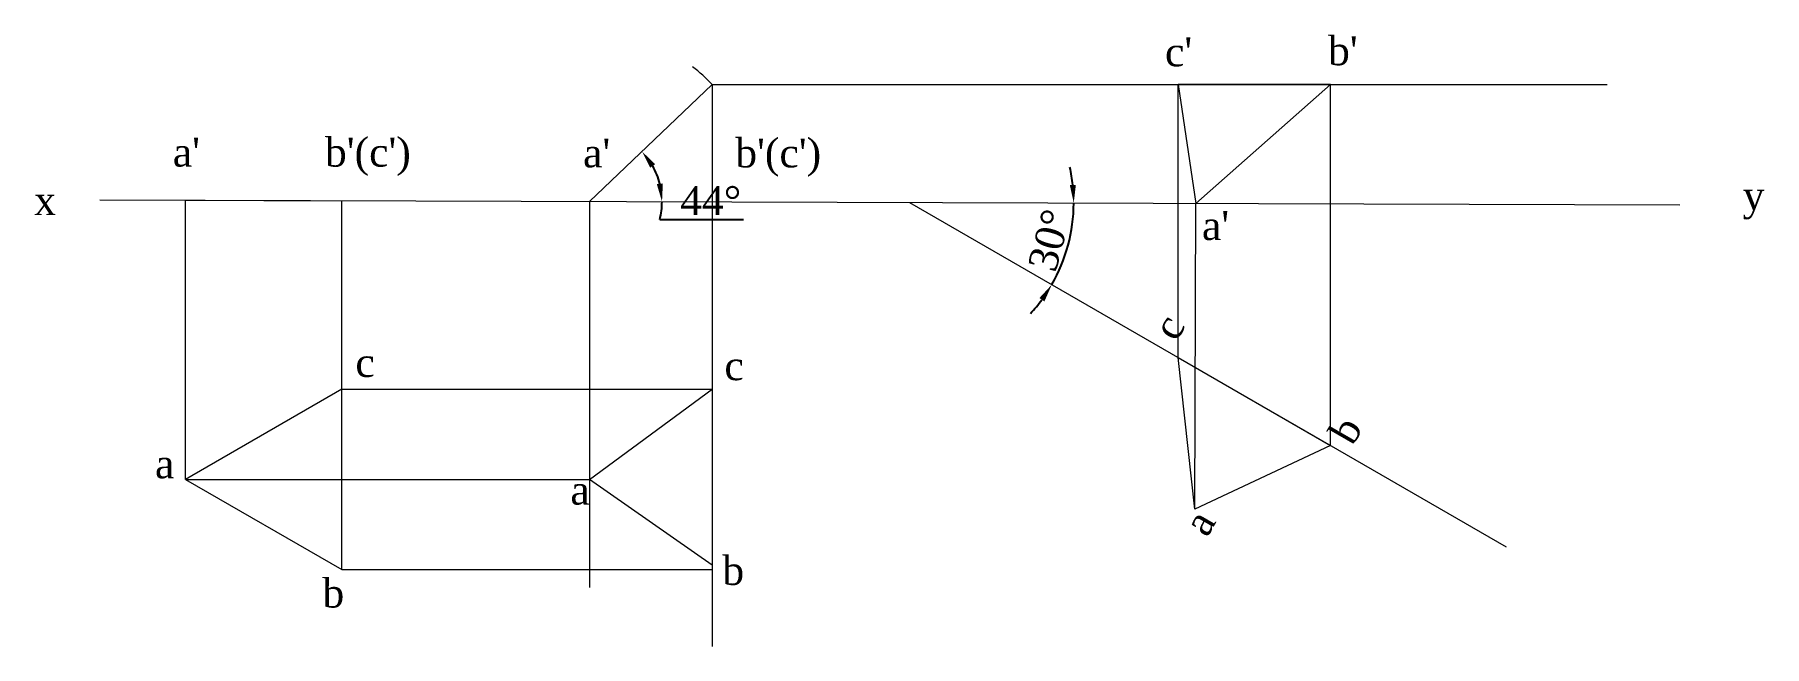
# Paper-space layout 'Layout16' of a CAD drawing. Header units: millimetres. Extents: x 14 to 254, y 31 to 115.
import ezdxf

# ---------------------------------------------------------------- set-up
doc = ezdxf.new("R2010")
doc.units = ezdxf.units.MM
doc.layers.add('PROJECTION LINE', color=5, linetype='Continuous', lineweight=5)
doc.layers.add('XY LINE', color=1, linetype='Continuous', lineweight=15)
doc.styles.get("Standard").update_dxf_attribs({"font": 'times.ttf', "height": 4})
doc.dimstyles.new('ISO-25', dxfattribs={"dimtxt": 4, "dimasz": 2.5, "dimexe": 1.25, "dimexo": 0.625, "dimtad": 1, "dimtoh": 1, "dimtxsty": 'Standard', "dimcen": 2.5, "dimadec": 0, "dimazin": 0, "dimtfac": 1, "dimtmove": 0, "dimatfit": 3, "dimfxl": 1, "dimarcsym": 0})

# ---------------------------------------------------------------- blocks, each defined once
blk = doc.blocks.new('*D61')
at = {"layer": 'Defpoints', "color": 0, "transparency": 16777216}
for p in [(107.74, 108.53), (99.52, 97.2), (22.88, 92.53), (90.72, 92.32), (241.78, 91.84)]:
    blk.add_point(p, dxfattribs=at)
at = {"layer": 'PROJECTION LINE', "color": 0, "lineweight": -2, "transparency": 16777216}
blk.add_line((100.46, 89.81), (112.08, 89.81), dxfattribs=at)
for start, end in [(14.0949, 29.3235), (345.5399, 359.8174)]:
    blk.add_arc((90.72, 92.32), 10.06, start, end, dxfattribs=at)
at = {"layer": 'PROJECTION LINE', "color": 0, "transparency": 16777216}
for points in [[(99.15, 97), (99.83, 97.49), (98, 99.25)], [(100.89, 94.82), (100.06, 94.72), (100.78, 92.29)]]:
    blk.add_solid(points, dxfattribs=at)
at = {"layer": 'PROJECTION LINE', "color": 0, "transparency": 16777216, "insert": (107.52, 92.43), "char_height": 4, "attachment_point": 5}
blk.add_mtext('44°', dxfattribs=at)
blk = doc.blocks.new('*D62')
at = {"layer": 'Defpoints', "color": 0, "transparency": 16777216}
for p in [(22.88, 92.53), (135.07, 92.18), (241.78, 91.84), (156.44, 84.37), (217.72, 44.46)]:
    blk.add_point(p, dxfattribs=at)
at = {"layer": 'PROJECTION LINE', "color": 0, "lineweight": -2, "transparency": 16777216}
for start, end in [(6.117, 12.4167), (330, 359.8174), (317.4008, 323.7004)]:
    blk.add_arc((135.07, 92.18), 22.75, start, end, dxfattribs=at)
at = {"layer": 'PROJECTION LINE', "color": 0, "transparency": 16777216}
for points in [[(158.11, 94.62), (157.28, 94.58), (157.82, 92.1)], [(153.06, 78.94), (153.76, 78.48), (154.78, 80.8)]]:
    blk.add_solid(points, dxfattribs=at)
at = {"layer": 'PROJECTION LINE', "color": 0, "transparency": 16777216, "insert": (154.47, 86.95), "char_height": 4, "attachment_point": 5, "rotation": 74.9087}
blk.add_mtext('30°', dxfattribs=at)

psp = doc.layouts.new('Layout16')

# ---------------------------------------------------------------- linework, layer by layer
at = {"layer": 'PROJECTION LINE'}
for p, q in [((107.742, 108.528), (90.72, 92.318)), ((107.742, 108.528), (107.742, 41.938)), ((107.742, 108.528), (231.698, 108.528)), ((172.273, 70.7), (172.273, 108.528)), ((172.273, 108.528), (174.723, 92.05)), ((193.387, 108.528), (172.273, 108.528)), ((174.723, 92.05), (193.387, 108.528)), ((193.387, 58.51), (193.387, 108.528)), ((34.749, 53.818), (34.749, 92.496)), ((34.749, 92.496), (56.399, 92.427)), ((56.399, 41.318), (56.399, 92.427)), ((90.72, 92.318), (90.72, 38.824)), ((135.074, 92.177), (217.722, 44.46)), ((174.588, 49.708), (174.723, 92.05)), ((174.588, 49.708), (172.273, 70.7)), ((172.273, 70.7), (193.387, 58.51)), ((56.399, 66.318), (107.742, 66.318)), ((90.72, 53.818), (107.742, 66.318)), ((107.742, 66.318), (107.742, 41.938)), ((193.387, 58.51), (174.588, 49.708)), ((34.749, 53.818), (90.72, 53.818)), ((107.742, 41.938), (90.72, 53.818)), ((56.399, 41.318), (107.742, 41.318)), ((107.742, 41.938), (107.742, 30.68))]:
    psp.add_line(p, q, dxfattribs=at)
psp.add_lwpolyline([(56.399, 41.318), (56.399, 66.318), (34.749, 53.818)], close=True, dxfattribs=at)
psp.add_arc((90.72, 92.318), 23.506, 43.60106, 52.59392, dxfattribs=at)
at = {"layer": 'XY LINE'}
psp.add_line((22.879, 92.534), (241.778, 91.837), dxfattribs=at)

# ---------------------------------------------------------------- texts
at = {"layer": 'PROJECTION LINE'}
for s, p in [("c'", (170.461, 111.049)), ("b'", (193.048, 111.199)), ("a'", (32.997, 97.15)), ("b'(c')", (54.08, 97.15)), ("a'", (89.841, 97.043)), ("b'(c')", (110.924, 97.043)), ("a'", (175.581, 86.979)), ('c', (58.297, 68.013)), ('c', (109.421, 67.568)), ('a', (30.537, 53.971)), ('a', (88.082, 50.322)), ('b ', (109.135, 39.197)), ('b', (53.729, 36.067))]:
    psp.add_text(s, height=4, dxfattribs=at).set_placement(p)
for s, p in [('c', (172.03, 72.778)), ('b ', (196.457, 58.346)), ('a', (176.296, 45.675))]:
    psp.add_text(s, height=4, rotation=60, dxfattribs=at).set_placement(p)
at = {"layer": 'XY LINE'}
for s, p in [('y', (250.506, 91.139)), ('x', (13.801, 90.442))]:
    psp.add_text(s, height=4, dxfattribs=at).set_placement(p)

# ---------------------------------------------------------------- dimensions: what is measured, and where the dimension line sits
at = {"layer": 'PROJECTION LINE'}
for base, line1, line2, picture, middle in [((99.517, 97.196), ((22.879, 92.534), (241.778, 91.837)), ((107.742, 108.528), (90.72, 92.318)), '*D61', (107.52, 92.431)), ((156.443, 84.373), ((135.074, 92.177), (217.722, 44.46)), ((22.879, 92.534), (241.778, 91.837)), '*D62', (154.471, 86.946))]:
    dim = psp.add_angular_dim_2l(base=base, line1=line1, line2=line2, dimstyle='ISO-25', dxfattribs=at)
    dim.commit()
    dim.dimension.update_dxf_attribs({"geometry": picture, "text_midpoint": middle})

doc.saveas('drawing.dxf')
